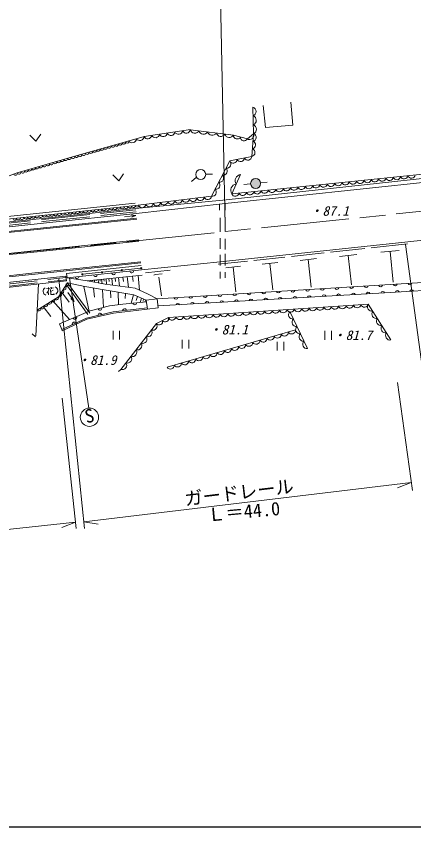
# Model space of a CAD drawing. Units: millimetres, scale not verified. Extents: x 40000 to 680000, y 20000 to 380000.
# Drawn here: x 472474 to 526752, y 205000 to 315698 of the extents above; entities that cross this region are included whole.
import ezdxf
from ezdxf.enums import TextEntityAlignment as Align

# ---------------------------------------------------------------- set-up
doc = ezdxf.new("R2010")
doc.units = ezdxf.units.MM
doc.header["$LTSCALE"] = 1000
doc.linetypes.add('CHAIN', pattern=[18.5, 12, -1.5, 3.5, -1.5])
doc.linetypes.add('DASHED', pattern=[7.5, 6, -1.5])
for name, color, linetype, lineweight in [('M-BGD', 7, 'Continuous', 13), ('M-BGD-EXST', 7, 'Continuous', 13), ('M-BMK', 2, 'CHAIN', 13), ('M-STR-HTXT', 7, 'Continuous', 13), ('M-STR-STRC', 7, 'Continuous', 13), ('M-TTL-BAND', 7, 'Continuous', 25)]:
    doc.layers.add(name, color=color, linetype=linetype, lineweight=lineweight)
doc.styles.add('ＭＳ ゴシック', font='')
doc.styles.get('ＭＳ ゴシック').set_extended_font_data('MS Gothic')

msp = doc.modelspace()

# ---------------------------------------------------------------- hatches: boundary and pattern name
at = {"layer": 'M-BGD-EXST'}
msp.add_hatch(color=256, dxfattribs=at).paths.add_polyline_path([(505837, 292923, -1), (504479, 292782, -0.41421), (505087, 293532, -0.41421)])

# ---------------------------------------------------------------- linework, layer by layer
at = {"layer": 'M-BGD'}
for p, q in [((481437, 296870), (487909, 298693)), ((500999, 290125), (549796, 295274)), ((468423, 288031), (488715, 290183)), ((488752, 289835), (499127, 291106)), ((488849, 288776), (500999, 290125)), ((500237, 290052), (500237, 289193)), ((500999, 290125), (500999, 289193)), ((468457, 287683), (488748, 289835)), ((487245, 288311), (488819, 288460)), ((488819, 288460), (488207, 288552)), ((488819, 288460), (488236, 288254)), ((500322, 288177), (500322, 286230)), ((500999, 288262), (500999, 286315)), ((500322, 285383), (500322, 283944)), ((500999, 285299), (500999, 283859)), ((520951, 284067), (525908, 284597)), ((515379, 283470), (520083, 283974)), ((522270, 283456), (524748, 283721)), ((523509, 283588), (523960, 279375)), ((500322, 283097), (500322, 281658)), ((500999, 283267), (500999, 281658)), ((504934, 282353), (509165, 282805)), ((510043, 282899), (514506, 283377)), ((511230, 282349), (513462, 282588)), ((512346, 282469), (512752, 278676)), ((516630, 282891), (518983, 283142)), ((517807, 283016), (518234, 279018)), ((489522, 281674), (479346, 280566)), ((486946, 281020), (489481, 281284)), ((500042, 281829), (504051, 282258)), ((501108, 281335), (503113, 281550)), ((502110, 281442), (502475, 278035)), ((506060, 281831), (508175, 282058)), ((507117, 281945), (507502, 278348)), ((479246, 280215), (469329, 279100)), ((479319, 279569), (479246, 280215)), ((479452, 279988), (479346, 280566)), ((479452, 279988), (489581, 281043)), ((481578, 280460), (484113, 280724)), ((482150, 279563), (489654, 280345)), ((484262, 280740), (486797, 281004)), ((487048, 280074), (487109, 279483)), ((487638, 280135), (487791, 278671)), ((488370, 280211), (488446, 279479)), ((489102, 280287), (489310, 278289)), ((489581, 281043), (489581, 281043)), ((490139, 280658), (493500, 281011)), ((491953, 280073), (492319, 277529)), ((500322, 280811), (500322, 279880)), ((500999, 280727), (500999, 279965)), ((469402, 278454), (479319, 279569)), ((482273, 274971), (479266, 279130)), ((479452, 279988), (482224, 279552)), ((482505, 275138), (479498, 279297)), ((479498, 279297), (481824, 278765)), ((482224, 279552), (484629, 279090)), ((482648, 279615), (482663, 279468)), ((482896, 279641), (482904, 279567)), ((483145, 279667), (483176, 279369)), ((483394, 279693), (483409, 279544)), ((483642, 279719), (483689, 279271)), ((483891, 279745), (483914, 279521)), ((484140, 279771), (484202, 279172)), ((484439, 279802), (484470, 279503)), ((484738, 279833), (484818, 279065)), ((485122, 279873), (485162, 279489)), ((485506, 279913), (485605, 278961)), ((485982, 279962), (486031, 279486)), ((486458, 280012), (486581, 278832)), ((478676, 278061), (479708, 276660)), ((479536, 277949), (480385, 276733)), ((481722, 278789), (482429, 275391)), ((483006, 278573), (483170, 277341)), ((484260, 278369), (484402, 275934)), ((485367, 278183), (485414, 277245)), ((486387, 278009), (486460, 276310)), ((477442, 276888), (479731, 274266)), ((480385, 276733), (479918, 277139)), ((480385, 276733), (480164, 277311)), ((487399, 277837), (487332, 277134)), ((488490, 277652), (488155, 276498)), ((489047, 277431), (488859, 276860)), ((489601, 277196), (489387, 276622)), ((489883, 277077), (489771, 276791)), ((490166, 276957), (490054, 276689)), ((491723, 277098), (490235, 276928)), ((490376, 275701), (490235, 276928)), ((491864, 275872), (491723, 277098)), ((476152, 276070), (477184, 274668)), ((509833, 275349), (512244, 270308)), ((478370, 273698), (478688, 272891)), ((474657, 272324), (475100, 271892)), ((478688, 272891), (478751, 272754)), ((493080, 267781), (510614, 272849))]:
    msp.add_line(p, q, dxfattribs=at)
at = {"layer": 'M-BGD', "linetype": 'DASHED'}
for p, q in [((476537, 287985), (488796, 289274)), ((476568, 287687), (488828, 288975)), ((468449, 287130), (476537, 287985)), ((468480, 286832), (476568, 287687)), ((469352, 278902), (479269, 280016)), ((469386, 278604), (479302, 279718))]:
    msp.add_line(p, q, dxfattribs=at)
at = {"layer": 'M-BGD'}
for points in [[(506195, 303516), (506524, 300502), (510222, 300831), (509948, 303982)], [(499127, 291106), (501620, 295927), (504634, 296557), (504880, 299653), (504798, 303297)], [(503103, 294068), (501898, 291456), (535960, 294949), (534429, 301436)], [(487909, 298693), (489923, 299273), (496246, 300228)], [(496250, 300201), (502140, 299461), (504031, 298941), (504880, 299653)], [(463726, 289148), (461348, 289137), (466009, 291828), (472616, 294309), (481437, 296870)], [(549696, 295909), (501125, 290626), (488781, 289423)], [(432283, 283711), (442032, 284599), (446525, 285050), (454541, 285823), (462565, 286666), (468433, 287279), (476521, 288134), (488781, 289423)], [(488849, 288776), (476589, 287488), (468501, 286633)], [(551299, 287651), (525548, 284856), (500322, 282177), (489581, 281043)], [(491247, 280353), (491466, 280402), (492416, 280524)], [(475150, 272061), (475331, 275549), (475503, 279140)], [(475331, 275549), (478225, 277385), (479498, 279297)], [(484629, 279090), (488726, 278547), (490401, 277806), (491723, 277098)], [(491724, 277091), (535417, 279766), (536951, 277985), (539855, 274150), (541377, 273864), (545392, 273908)], [(490235, 276928), (488547, 277642), (484474, 278334), (481824, 278765)], [(540206, 273341), (539968, 273378), (538233, 274072), (534964, 278638), (522745, 277926), (491834, 276129)], [(478370, 273698), (482586, 275457), (485215, 276147), (487031, 276385), (490260, 276709)], [(490359, 275850), (488840, 275676), (485721, 275307), (482080, 274449), (478688, 272891)], [(491864, 275872), (488857, 275527), (485747, 275159), (482129, 274307), (478751, 272754)], [(486437, 267158), (486766, 267459), (491615, 273733), (493259, 274555), (520545, 276390), (523641, 271486)]]:
    msp.add_lwpolyline(points, dxfattribs=at)
for centre, radius in [((489555, 281291), 75), ((489555, 281291), 60), ((489555, 281291), 50), ((481503, 280453), 75), ((481503, 280453), 60), ((481503, 280453), 50), ((484187, 280732), 75), ((484187, 280732), 60), ((484187, 280732), 50), ((486871, 281012), 75), ((486871, 281012), 60), ((486871, 281012), 50)]:
    msp.add_circle(centre, radius, dxfattribs=at)
for centre, radius, start, end in [((504550, 302684), 661, 294.56174, 68.02259), ((504578, 301469), 661, 294.56174, 68.02259), ((494646, 300122), 555, 204.56113, 352.13019), ((495701, 300277), 555, 204.56113, 352.13019), ((496869, 300366), 640, 194.89747, 330.7869), ((498047, 300218), 640, 194.89747, 330.7869), ((504605, 300255), 661, 294.56174, 68.02259), ((488298, 298986), 574, 213.71906, 358.39636), ((489349, 299289), 574, 213.71906, 358.39636), ((490428, 299504), 555, 204.56113, 352.13019), ((491483, 299658), 555, 204.56113, 352.13019), ((492537, 299813), 555, 204.56113, 352.13019), ((493592, 299968), 555, 204.56113, 352.13019), ((499225, 300070), 640, 194.89747, 330.7869), ((500403, 299922), 640, 194.89747, 330.7869), ((501581, 299774), 640, 194.89747, 330.7869), ((502640, 299428), 500, 176.17275, 333.03615), ((503585, 299168), 500, 176.17275, 333.03615), ((504337, 299438), 584, 238.34833, 21.62544), ((504705, 299148), 535, 280.05199, 70.84048), ((484671, 297790), 259, 197.67935, 13.79389), ((485169, 297930), 259, 197.67935, 13.79389), ((485666, 298070), 259, 197.67935, 13.79389), ((486164, 298211), 259, 197.67935, 13.79389), ((486662, 298351), 259, 197.67935, 13.79389), ((487160, 298491), 259, 197.67935, 13.79389), ((487658, 298632), 259, 197.67935, 345.03628), ((504622, 298116), 535, 280.05199, 70.84048), ((480700, 296661), 255, 197.35758, 15.01864), ((481190, 296803), 255, 197.35758, 15.01864), ((481684, 296948), 259, 197.67935, 13.79389), ((482181, 297088), 259, 197.67935, 13.79389), ((482679, 297229), 259, 197.67935, 13.79389), ((483177, 297369), 259, 197.67935, 13.79389), ((483675, 297509), 259, 197.67935, 13.79389), ((484173, 297650), 259, 197.67935, 13.79389), ((504540, 297084), 535, 280.05199, 70.84048), ((476780, 295523), 255, 197.35758, 15.01864), ((477270, 295665), 255, 197.35758, 15.01864), ((477760, 295807), 255, 197.35758, 15.01864), ((478250, 295950), 255, 197.35758, 15.01864), ((478740, 296092), 255, 197.35758, 15.01864), ((479230, 296234), 255, 197.35758, 15.01864), ((479720, 296377), 255, 197.35758, 15.01864), ((480210, 296519), 255, 197.35758, 15.01864), ((501221, 295522), 568, 259.8854, 45.43256), ((502096, 296159), 529, 205.93419, 357.68557), ((503100, 296369), 529, 205.93419, 357.68557), ((504105, 296579), 529, 205.93419, 357.68557), ((473349, 294527), 255, 197.35758, 15.01864), ((473839, 294669), 255, 197.35758, 15.01864), ((474329, 294812), 255, 197.35758, 15.01864), ((474819, 294954), 255, 197.35758, 15.01864), ((475310, 295096), 255, 197.35758, 15.01864), ((475800, 295238), 255, 197.35758, 15.01864), ((476290, 295381), 255, 197.35758, 15.01864), ((500723, 294558), 568, 259.8854, 45.43256), ((472379, 294222), 252, 201.04164, 20.1181), ((472859, 294385), 255, 197.35758, 15.01864), ((500224, 293594), 568, 259.8854, 45.43256), ((503207, 293228), 846, 97.05673, 213.39299), ((520420, 293473), 517, 198.93006, 352.78001), ((521422, 293576), 517, 198.93006, 352.78001), ((522424, 293678), 517, 198.93006, 352.78001), ((523425, 293781), 517, 198.93006, 352.78001), ((524427, 293884), 517, 198.93006, 352.78001), ((525429, 293987), 517, 198.93006, 352.78001), ((526431, 294089), 517, 198.93006, 352.78001), ((499725, 292629), 568, 259.8854, 45.43256), ((502605, 291922), 846, 97.05673, 213.39299), ((509400, 292343), 517, 198.93006, 352.78001), ((510402, 292446), 517, 198.93006, 352.78001), ((511403, 292548), 517, 198.93006, 352.78001), ((512405, 292651), 517, 198.93006, 352.78001), ((513407, 292754), 517, 198.93006, 352.78001), ((514409, 292857), 517, 198.93006, 352.78001), ((515411, 292959), 517, 198.93006, 352.78001), ((516413, 293062), 517, 198.93006, 352.78001), ((517414, 293165), 517, 198.93006, 352.78001), ((518416, 293268), 517, 198.93006, 352.78001), ((519418, 293370), 517, 198.93006, 352.78001), ((499227, 291665), 568, 259.8854, 45.43256), ((502387, 291624), 517, 198.93006, 352.78001), ((503389, 291727), 517, 198.93006, 352.78001), ((504391, 291829), 517, 198.93006, 352.78001), ((505392, 291932), 517, 198.93006, 352.78001), ((506394, 292035), 517, 198.93006, 352.78001), ((507396, 292137), 517, 198.93006, 352.78001), ((508398, 292240), 517, 198.93006, 352.78001), ((490657, 290183), 514, 199.79028, 354.17278), ((491652, 290305), 514, 199.79028, 354.17278), ((492646, 290427), 514, 199.79028, 354.17278), ((493641, 290549), 514, 199.79028, 354.17278), ((494636, 290670), 514, 199.79028, 354.17278), ((495631, 290792), 514, 199.79028, 354.17278), ((496626, 290914), 514, 199.79028, 354.17278), ((497621, 291036), 514, 199.79028, 354.17278), ((498616, 291158), 514, 199.79028, 354.17278), ((480377, 288952), 255, 187.20455, 4.90355), ((480885, 289006), 255, 187.20455, 4.90355), ((481392, 289060), 255, 187.20455, 4.90355), ((481899, 289113), 255, 187.20455, 4.90355), ((482407, 289167), 255, 187.20455, 4.90355), ((482914, 289221), 255, 187.20455, 4.90355), ((483421, 289275), 255, 187.20455, 4.90355), ((483929, 289329), 255, 187.20455, 4.90355), ((484436, 289382), 255, 187.20455, 4.90355), ((484943, 289436), 255, 187.20455, 4.90355), ((485450, 289490), 255, 187.20455, 4.90355), ((485958, 289544), 255, 187.20455, 4.90355), ((486465, 289598), 255, 187.20455, 4.90355), ((486972, 289651), 255, 187.20455, 4.90355), ((487480, 289705), 255, 187.20455, 4.90355), ((487987, 289759), 255, 187.20455, 4.90355), ((488494, 289813), 255, 187.20455, 4.90355), ((489005, 289867), 255, 187.20455, 336.98984), ((489662, 290061), 514, 199.79028, 354.17278), ((472261, 288091), 255, 187.20455, 4.90355), ((472768, 288145), 255, 187.20455, 4.90355), ((473275, 288199), 255, 187.20455, 4.90355), ((473783, 288253), 255, 187.20455, 4.90355), ((474290, 288306), 255, 187.20455, 4.90355), ((474797, 288360), 255, 187.20455, 4.90355), ((475304, 288414), 255, 187.20455, 4.90355), ((475812, 288468), 255, 187.20455, 4.90355), ((476319, 288522), 255, 187.20455, 4.90355), ((476826, 288575), 255, 187.20455, 4.90355), ((477334, 288629), 255, 187.20455, 4.90355), ((477841, 288683), 255, 187.20455, 4.90355), ((478348, 288737), 255, 187.20455, 4.90355), ((478856, 288791), 255, 187.20455, 4.90355), ((479363, 288844), 255, 187.20455, 4.90355), ((479870, 288898), 255, 187.20455, 4.90355), ((480787, 280127), 250, 185.94564, 5.94564), ((483273, 280386), 250, 185.94564, 5.94564), ((485760, 280645), 250, 185.94564, 5.94564), ((488246, 280904), 250, 185.94564, 5.94564), ((479305, 279080), 290, 244.26056, 48.46611), ((522241, 279016), 256, 196.18305, 350.82228), ((524237, 279138), 256, 196.18305, 350.82228), ((526233, 279260), 256, 196.18305, 350.82228), ((478351, 277646), 290, 244.26056, 48.46611), ((478669, 278124), 290, 244.26056, 48.46611), ((478987, 278602), 290, 244.26056, 48.46611), ((504275, 277916), 256, 196.18305, 350.82228), ((506271, 278038), 256, 196.18305, 350.82228), ((508267, 278160), 256, 196.18305, 350.82228), ((510263, 278283), 256, 196.18305, 350.82228), ((512260, 278405), 256, 196.18305, 350.82228), ((514256, 278527), 256, 196.18305, 350.82228), ((516252, 278649), 256, 196.18305, 350.82228), ((518248, 278771), 256, 196.18305, 350.82228), ((518502, 277623), 256, 16.00787, 170.6471), ((520245, 278894), 256, 196.18305, 350.82228), ((520498, 277739), 256, 16.00787, 170.6471), ((522495, 277855), 256, 16.00787, 170.6471), ((524492, 277971), 256, 16.01672, 170.65595), ((526488, 278088), 256, 16.01672, 170.65595), ((476999, 276652), 288, 220.00378, 24.76537), ((477481, 276958), 288, 220.00378, 24.76537), ((477964, 277264), 288, 220.00378, 24.76537), ((494293, 277305), 256, 196.18305, 350.82228), ((496290, 277427), 256, 196.18305, 350.82228), ((498286, 277549), 256, 196.18305, 350.82228), ((500282, 277672), 256, 196.18305, 350.82228), ((500532, 276578), 256, 16.00787, 170.6471), ((502278, 277794), 256, 196.18305, 350.82228), ((502529, 276694), 256, 16.00787, 170.6471), ((504525, 276810), 256, 16.00787, 170.6471), ((506522, 276926), 256, 16.00787, 170.6471), ((508519, 277042), 256, 16.00787, 170.6471), ((510515, 277158), 256, 16.00787, 170.6471), ((512512, 277274), 256, 16.00787, 170.6471), ((514508, 277391), 256, 16.00787, 170.6471), ((516505, 277507), 256, 16.00787, 170.6471), ((475551, 275734), 288, 220.00378, 24.76537), ((476034, 276040), 288, 220.00378, 24.76537), ((476516, 276346), 288, 220.00378, 24.76537), ((483901, 275802), 250, 194.69823, 14.69823), ((487280, 275492), 250, 6.74392, 186.74392), ((488646, 276547), 250, 185.73691, 5.73691), ((494542, 276230), 256, 16.00787, 170.6471), ((496539, 276346), 256, 16.00787, 170.6471), ((498535, 276462), 256, 16.00787, 170.6471), ((508915, 275729), 521, 197.24398, 350.4529), ((509926, 275797), 521, 197.24398, 350.4529), ((510936, 275865), 521, 197.24398, 350.4529), ((511947, 275933), 521, 197.24398, 350.4529), ((512957, 276001), 521, 197.24398, 350.4529), ((513968, 276069), 521, 197.24398, 350.4529), ((514979, 276136), 521, 197.24398, 350.4529), ((515989, 276204), 521, 197.24398, 350.4529), ((517000, 276272), 521, 197.24398, 350.4529), ((518010, 276340), 521, 197.24398, 350.4529), ((519021, 276408), 521, 197.24398, 350.4529), ((520032, 276476), 521, 197.24398, 350.4529), ((521041, 276017), 620, 143.07258, 281.45462), ((480478, 274577), 250, 202.65073, 22.65073), ((483900, 274878), 250, 13.26079, 193.26079), ((492819, 274406), 464, 214.47851, 18.6516), ((493756, 274709), 521, 197.24398, 350.4529), ((494766, 274777), 521, 197.24398, 350.4529), ((495777, 274845), 521, 197.24398, 350.4529), ((496788, 274913), 521, 197.24398, 350.4529), ((497798, 274981), 521, 197.24398, 350.4529), ((498809, 275049), 521, 197.24398, 350.4529), ((499819, 275117), 521, 197.24398, 350.4529), ((500830, 275185), 521, 197.24398, 350.4529), ((501841, 275253), 521, 197.24398, 350.4529), ((502851, 275321), 521, 197.24398, 350.4529), ((503862, 275389), 521, 197.24398, 350.4529), ((504872, 275457), 521, 197.24398, 350.4529), ((505883, 275525), 521, 197.24398, 350.4529), ((506894, 275593), 521, 197.24398, 350.4529), ((507904, 275661), 521, 197.24398, 350.4529), ((510246, 274927), 590, 134.36563, 276.7543), ((521660, 275037), 620, 143.07258, 281.45462), ((480384, 273670), 250, 24.67691, 204.67691), ((491109, 273407), 601, 251.83571, 32.76157), ((491997, 273995), 464, 214.47851, 18.6516), ((510728, 273919), 590, 134.36563, 276.7543), ((522279, 274056), 620, 143.07258, 281.45462), ((522898, 273075), 620, 143.07258, 281.45462), ((490417, 272511), 601, 251.83571, 32.76157), ((509119, 272543), 521, 209.57683, 2.66836), ((510093, 272825), 521, 209.57683, 2.66836), ((511210, 272911), 590, 134.36563, 276.7543), ((511692, 271902), 590, 134.36563, 276.7543), ((523518, 272094), 620, 143.07258, 281.45462), ((489724, 271615), 601, 251.83571, 32.76157), ((505223, 271417), 521, 209.57683, 2.66836), ((506197, 271699), 521, 209.57683, 2.66836), ((507171, 271980), 521, 209.57683, 2.66836), ((508145, 272262), 521, 209.57683, 2.66836), ((512175, 270894), 590, 134.36563, 276.7543), ((488338, 269822), 601, 251.83571, 32.76157), ((489031, 270719), 601, 251.83571, 32.76157), ((501326, 270291), 521, 209.57683, 2.66836), ((502301, 270572), 521, 209.57683, 2.66836), ((503275, 270854), 521, 209.57683, 2.66836), ((504249, 271135), 521, 209.57683, 2.66836), ((487646, 268926), 601, 251.83571, 32.76157), ((497430, 269164), 521, 209.57683, 2.66836), ((498404, 269446), 521, 209.57683, 2.66836), ((499378, 269728), 521, 209.57683, 2.66836), ((500352, 270009), 521, 209.57683, 2.66836), ((486953, 268030), 601, 251.83571, 32.76157), ((493534, 268038), 521, 209.57683, 2.66836), ((494508, 268320), 521, 209.57683, 2.66836), ((495482, 268601), 521, 209.57683, 2.66836), ((496456, 268883), 521, 209.57683, 2.66836)]:
    msp.add_arc(centre, radius, start, end, dxfattribs=at)
at = {"layer": 'M-BGD-EXST'}
for p, q in [((474321, 299465), (475153, 298639)), ((475153, 298639), (475815, 299606)), ((485646, 294053), (486477, 293228)), ((486477, 293228), (487139, 294195)), ((496383, 293139), (497086, 293699)), ((498357, 294119), (499270, 294120)), ((503567, 292724), (504476, 292819)), ((505848, 292960), (506757, 293055)), ((479748, 279965), (482372, 262185)), ((477560, 278585), (476597, 278494)), ((476856, 278160), (476658, 277885)), ((476933, 278363), (476856, 278160)), ((476856, 278160), (476904, 277650)), ((476874, 278650), (476895, 278426)), ((477158, 278385), (477219, 277742)), ((477186, 278094), (477522, 278289)), ((477259, 278686), (477281, 278460)), ((477219, 277742), (477257, 277682)), ((477257, 277682), (477612, 277715)), ((477612, 277715), (477641, 277749)), ((477641, 277749), (477631, 277846)), ((485695, 272742), (485695, 271542)), ((486595, 271542), (486595, 272742)), ((514614, 272711), (514614, 271511)), ((515514, 271511), (515514, 272711)), ((495131, 271521), (495131, 270321)), ((496031, 270321), (496031, 271521)), ((508091, 271223), (508091, 270023)), ((508991, 270023), (508991, 271223))]:
    msp.add_line(p, q, dxfattribs=at)
for centre, radius in [((497659, 294083), 683), ((505158, 292853), 683), ((482476, 260934), 1250)]:
    msp.add_circle(centre, radius, dxfattribs=at)
for centre, radius, start, end in [((476695, 278130), 549, 119.67043, 250.73676), ((477600, 278222), 546, 298.66466, 70.90918)]:
    msp.add_arc(centre, radius, start, end, dxfattribs=at)
at = {"layer": 'M-BMK'}
msp.add_line((469159, 283007), (567514, 293136), dxfattribs=at)
at = {"layer": 'M-STR-HTXT'}
for p, q in [((500322, 319927), (500999, 287123)), ((525637, 284537), (530209, 250670)), ((478284, 279790), (481780, 245759)), ((524536, 265656), (526568, 250924)), ((478732, 263539), (480679, 245759)), ((526399, 252025), (481690, 246631)), ((526399, 252025), (524543, 251279)), ((480585, 246616), (421836, 240256)), ((480585, 246616), (478720, 245894)), ((481690, 246631), (483670, 246348))]:
    msp.add_line(p, q, dxfattribs=at)
at = {"layer": 'M-STR-STRC'}
for points in [[(488925, 287967), (476655, 286684), (468655, 285867), (454734, 284388), (438814, 282770), (430844, 281933), (422866, 281106), (410956, 279873), (407026, 279470), (403029, 279097), (399032, 278711), (395047, 278403), (391101, 278138), (383171, 277728), (379314, 277692), (375487, 277793), (371544, 278077)], [(488911, 288116), (476639, 286833), (468639, 286016), (454718, 284538), (438798, 282919), (430828, 282082), (422850, 281255), (410941, 280023), (407012, 279619), (403015, 279246), (399019, 278860), (395037, 278552), (391092, 278288), (383167, 277878), (379315, 277842), (375494, 277943), (371558, 278226)], [(469150, 283065), (474876, 283639), (489193, 285146)], [(469160, 282915), (474891, 283490), (489207, 284996)], [(489489, 282015), (475051, 280488), (469207, 279879), (463313, 279285), (455324, 278439), (447361, 277618), (439375, 276789), (431433, 275969), (427418, 275546), (423467, 275121), (415477, 274297), (407527, 273506), (403596, 273156), (395651, 272417), (387510, 271885), (379357, 271636), (375181, 271803), (371037, 272116)], [(489475, 282165), (475035, 280638), (469192, 280028), (463297, 279434), (455308, 278589), (447345, 277767), (439360, 276938), (431417, 276118), (427402, 275695), (423452, 275270), (415462, 274446), (407513, 273655), (403582, 273305), (395639, 272566), (387503, 272035), (379358, 271786), (375189, 271952), (371052, 272265)]]:
    msp.add_lwpolyline(points, dxfattribs=at)
at = {"layer": 'M-TTL-BAND'}
msp.add_line((40000, 205000), (579000, 205000), dxfattribs=at)

# ---------------------------------------------------------------- texts
at = {"layer": 'M-BGD-EXST', "style": 'ＭＳ ゴシック', "oblique": 15}
for s, p in [('・87.1', (512494, 288053)), ('・81.1', (498730, 271840)), ('・81.7', (515654, 271080)), ('・81.9', (480770, 267683))]:
    msp.add_text(s, height=1320, dxfattribs=at).set_placement(p, align=Align.BOTTOM_LEFT)
at = {"layer": 'M-BGD-EXST', "style": 'ＭＳ ゴシック'}
msp.add_text('S', height=1833, rotation=12.201, dxfattribs=at).set_placement((482166, 259560), align=Align.BOTTOM_LEFT)
at = {"layer": 'M-STR-HTXT', "style": 'ＭＳ ゴシック'}
for s, rotation, p in [('ガードレール', 6.879, (495618, 248311)), ('Ｌ＝44.0', 5.223, (498687, 246132))]:
    msp.add_text(s, height=1833, rotation=rotation, dxfattribs=at).set_placement(p, align=Align.BOTTOM_LEFT)

doc.saveas('drawing.dxf')
